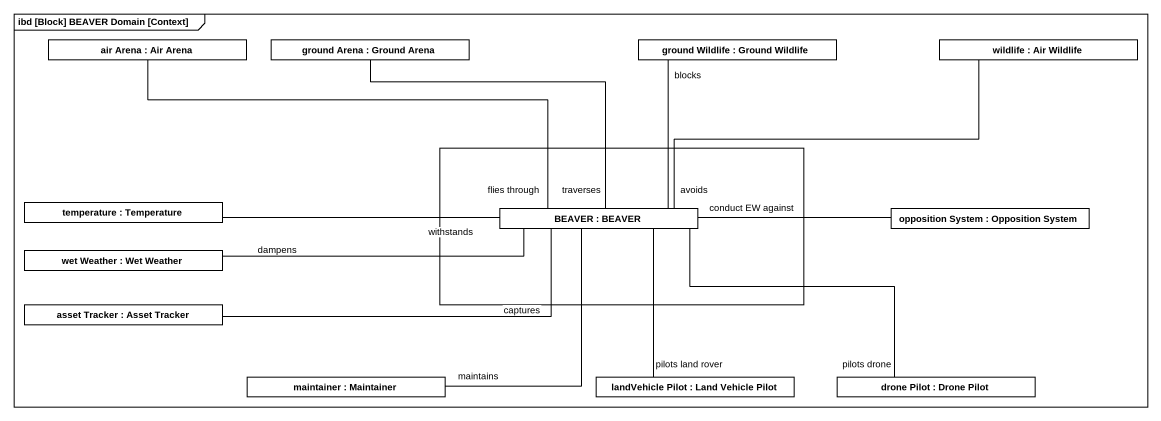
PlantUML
@startuml
mainframe ibd [Block] BEAVER Domain [Context]
rectangle "air Arena : Air Arena" as air_Arena #FFFFFF
rectangle "ground Arena : Ground Arena" as ground_Arena #FFFFFF
rectangle "ground Wildlife : Ground Wildlife" as ground_Wildlife #FFFFFF
rectangle "wildlife : Air Wildlife" as wildlife #FFFFFF
rectangle " " as rectangle1 {
  rectangle "BEAVER : BEAVER" as BEAVER #FFFFFF
}
rectangle "temperature : Temperature" as temperature #FFFFFF
rectangle "opposition System : Opposition System" as opposition_System #FFFFFF
rectangle "wet Weather : Wet Weather" as wet_Weather #FFFFFF
rectangle "asset Tracker : Asset Tracker" as asset_Tracker #FFFFFF
rectangle "maintainer : Maintainer" as maintainer #FFFFFF
rectangle "landVehicle Pilot : Land Vehicle Pilot" as landVehicle_Pilot #FFFFFF
rectangle "drone Pilot : Drone Pilot" as drone_Pilot #FFFFFF
air_Arena -right- BEAVER : flies through
ground_Arena -- BEAVER : traverses
ground_Wildlife -- BEAVER : blocks
wildlife -left- BEAVER : avoids
temperature -right- BEAVER : withstands
BEAVER -right- opposition_System : conduct EW against
BEAVER -left- wet_Weather : dampens
BEAVER -left- asset_Tracker : captures
maintainer -up- BEAVER : maintains
landVehicle_Pilot -up- BEAVER : pilots land rover
drone_Pilot -left- BEAVER : pilots drone
@enduml
